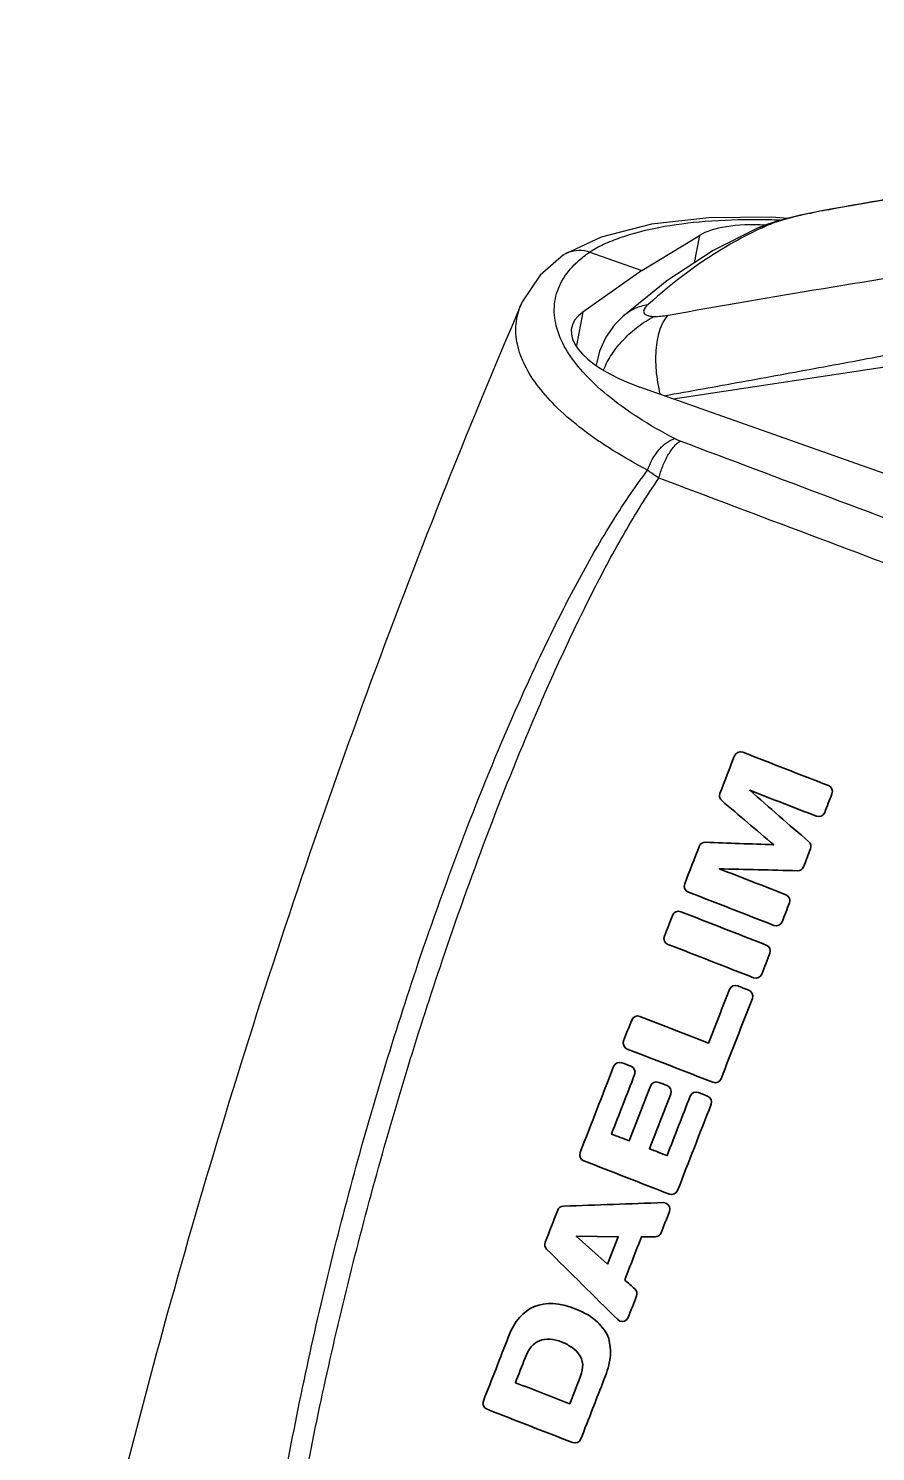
# Model space of a CAD drawing. Extents: x -7342 to 109, y -2713 to 214.
# Drawn here: x -5435.91 to -5411.62, y -2399 to -2358.16 of the extents above; entities that cross this region are included whole.
import ezdxf

# ---------------------------------------------------------------- set-up
doc = ezdxf.new("R2010")
doc.units = 0
doc.header["$LTSCALE"] = 7
doc.layers.get('0').update_dxf_attribs({"color": 2, "linetype": 'CONTINUOUS'})
doc.layers.add('EB0', color=7, linetype='CONTINUOUS', lineweight=35)

msp = doc.modelspace()

# ---------------------------------------------------------------- linework, layer by layer
at = {"color": 7, "linetype": 'Continuous'}
for p, q in [((-5417.42196, -2368.78898), (-5381.9896, -2363.4021)), ((-5413.15853, -2363.38998), (-5413.48185, -2363.45591)), ((-5412.90697, -2363.34286), (-5413.15853, -2363.38998)), ((-5412.26542, -2363.23372), (-5412.97393, -2363.36033)), ((-5412.97393, -2363.36033), (-5412.90719, -2363.3429)), ((-5412.90719, -2363.3429), (-5412.90697, -2363.34286)), ((-5412.2638, -2363.23496), (-5412.90622, -2363.34838)), ((-5414.79665, -2363.8076), (-5414.98409, -2363.88143)), ((-5414.64682, -2363.77957), (-5414.9831, -2363.88101)), ((-5414.50278, -2363.7107), (-5414.79665, -2363.8076)), ((-5413.48187, -2363.45592), (-5413.45884, -2363.45556)), ((-5419.48963, -2364.146), (-5420.53409, -2364.63743)), ((-5418.32558, -2365.10316), (-5416.67215, -2364.09813)), ((-5416.67215, -2364.09813), (-5416.82363, -2364.88699)), ((-5414.9831, -2363.88101), (-5414.98409, -2363.88143)), ((-5420.56475, -2364.65763), (-5420.53409, -2364.63743)), ((-5419.81752, -2364.57402), (-5418.32558, -2365.10316)), ((-5418.32558, -2365.10316), (-5420.01566, -2366.299)), ((-5417.60947, -2365.40118), (-5418.87349, -2366.4301)), ((-5421.79084, -2366.08757), (-5421.79001, -2366.08563)), ((-5420.01566, -2366.299), (-5420.19959, -2367.25684)), ((-5418.87349, -2366.4301), (-5418.87444, -2366.43095)), ((-5404.31631, -2373.4371), (-5418.38056, -2368.44899))]:
    msp.add_line(p, q, dxfattribs=at)
for points in [[(-5376.49849, -2358.15775), (-5388.67522, -2359.57742), (-5400.92611, -2361.33292), (-5412.90719, -2363.3429)], [(-5414.13252, -2363.60825), (-5414.59435, -2363.57478), (-5416.39702, -2363.5922), (-5418.04929, -2363.77754), (-5419.48963, -2364.146)], [(-5413.48187, -2363.45592), (-5413.77162, -2363.52012), (-5414.15607, -2363.614), (-5414.50278, -2363.7107)], [(-5414.9831, -2363.88101), (-5416.27603, -2364.52868), (-5417.60947, -2365.40118)], [(-5420.56475, -2364.65763), (-5421.23829, -2365.24016), (-5421.75236, -2366.00148), (-5421.79085, -2366.0876)], [(-5418.87444, -2366.43095), (-5419.10454, -2366.66433), (-5419.3599, -2367.02125), (-5419.54125, -2367.42088), (-5419.63226, -2367.82254)]]:
    msp.add_lwpolyline(points, dxfattribs=at)
for centre, radius, start, end in [((-5409.96467, -2379.92718), 16.83816, 101.727288, 101.976751), ((-5410.17822, -2378.86471), 15.75446, 100.464041, 101.752227), ((-5410.57619, -2376.72486), 13.57791, 100.171244, 100.452567), ((-5415.14331, -2384.94536), 21.29797, 87.892593, 89.591964), ((-5410.67503, -2373.07802), 10.1112, 113.129496, 115.09269), ((-5410.06198, -2379.45746), 16.35845, 102.259906, 102.535144), ((-5409.96795, -2379.88987), 16.80098, 101.992203, 102.260126), ((-5420.13438, -2365.27812), 0.75514, 112.685821, 121.959011)]:
    msp.add_arc(centre, radius, start, end, dxfattribs=at)
for centre, major_axis, ratio, start_param, end_param in [((-5413.55858, -2365.20272), (3.42354, -0.72388), 0.35403294, 2.00811546, 2.78143167), ((-5416.90142, -2367.40315), (3.43742, -0.65487), 0.39937224, 2.77430139, 4.34486919)]:
    msp.add_ellipse(centre, major_axis=major_axis, ratio=ratio, start_param=start_param, end_param=end_param, dxfattribs=at)
for points, knots in [([(-5417.56904, -2366.38507), (-5416.08526, -2366.1187), (-5413.12267, -2365.60759), (-5407.20387, -2364.67788), (-5399.79801, -2363.66069), (-5390.86126, -2362.61195), (-5384.88115, -2361.98532), (-5381.87492, -2361.6788)], [0, 0, 0, 0, 1712.25758495, 3414.56544917, 6804.98497262, 10202.18564984, 13634.46111052, 13634.46111052, 13634.46111052, 13634.46111052]), ([(-5401.75729, -2361.46883), (-5402.63923, -2361.60795), (-5406.14622, -2362.17041), (-5409.6476, -2362.76777), (-5412.26542, -2363.23372)], [0, 0, 0, 0, 1603.73764306, 6379.78813768, 6379.78813768, 6379.78813768, 6379.78813768]), ([(-5417.68086, -2368.69722), (-5416.94099, -2368.56424), (-5415.4614, -2368.29854), (-5413.24376, -2367.89168), (-5411.02757, -2367.47913), (-5408.07317, -2366.9274), (-5404.3794, -2366.23812), (-5398.45883, -2365.16417), (-5392.51633, -2364.17388), (-5386.54076, -2363.34538), (-5383.53908, -2362.99852), (-5382.03468, -2362.84447)], [0, 0, 0, 0, 1465.82420629, 2931.28556107, 4396.44428281, 5861.5026835, 8791.82618876, 11723.38961908, 17594.79890546, 20537.30140592, 23486.14252973, 23486.14252973, 23486.14252973, 23486.14252973]), ([(-5414.99164, -2363.64793), (-5415.49593, -2363.64452), (-5416.44968, -2363.67323), (-5417.7786, -2363.83914), (-5418.75335, -2364.08277), (-5419.40673, -2364.34489), (-5419.68929, -2364.49396), (-5419.81752, -2364.57402)], [0, 0, 0, 0, 4118.28675976, 7780.27733464, 10920.75627737, 12287.4882119, 13521.96020667, 13521.96020667, 13521.96020667, 13521.96020667]), ([(-5413.61239, -2363.48894), (-5413.71987, -2363.51283), (-5413.92506, -2363.56064), (-5414.2108, -2363.63471), (-5414.44894, -2363.7054), (-5414.58854, -2363.75468), (-5414.64682, -2363.77957)], [0, 0, 0, 0, 3453.78898085, 6608.53497865, 9257.72946458, 11245.69604833, 11245.69604833, 11245.69604833, 11245.69604833]), ([(-5414.96303, -2363.92109), (-5415.23669, -2364.04918), (-5416.37781, -2364.64544), (-5417.41575, -2365.42774), (-5418.14858, -2366.08461)], [0, 0, 0, 0, 1487.20120071, 6331.14104019, 6331.14104019, 6331.14104019, 6331.14104019]), ([(-5420.42562, -2364.5814), (-5420.33248, -2364.54247), (-5420.1241, -2364.5013), (-5419.91622, -2364.53903), (-5419.81676, -2364.57429)], [0, 0, 0, 0, 3084.69995187, 6309.48943586, 6309.48943586, 6309.48943586, 6309.48943586]), ([(-5420.26256, -2364.94481), (-5420.23011, -2364.91183), (-5420.09095, -2364.77766), (-5419.93848, -2364.65753), (-5419.81752, -2364.57402)], [0, 0, 0, 0, 1510.95628155, 6311.04147608, 6311.04147608, 6311.04147608, 6311.04147608]), ([(-5417.38492, -2369.92772), (-5417.74493, -2369.73994), (-5418.41407, -2369.3559), (-5419.30109, -2368.71949), (-5420.00404, -2368.0634), (-5420.50902, -2367.3984), (-5420.80359, -2366.73135), (-5420.86674, -2366.07042), (-5420.6805, -2365.44743), (-5420.41764, -2365.10243), (-5420.26256, -2364.94481)], [0, 0, 0, 0, 3809.93759716, 7227.38895906, 10222.61835423, 12800.2248365, 15012.38179973, 16980.6446851, 18896.93965551, 20971.7280961, 20971.7280961, 20971.7280961, 20971.7280961]), ([(-5421.79002, -2366.08564), (-5424.93093, -2373.43122), (-5430.45056, -2388.48354), (-5434.36552, -2404.03048), (-5435.91297, -2411.89005)], [0, 0, 0, 0, 3137.91670851, 6284.28983644, 6284.28983644, 6284.28983644, 6284.28983644]), ([(-5418.1561, -2370.83237), (-5418.4949, -2370.65596), (-5419.13204, -2370.29564), (-5419.99632, -2369.70624), (-5420.71661, -2369.09889), (-5421.28218, -2368.48208), (-5421.68455, -2367.86283), (-5421.91506, -2367.24649), (-5421.96176, -2366.64148), (-5421.86512, -2366.26184), (-5421.79084, -2366.08758)], [0, 0, 0, 0, 3703.51850633, 7088.90742611, 10129.27230746, 12819.10697348, 15174.82611472, 17247.71488625, 19133.50121317, 20970.19222042, 20970.19222042, 20970.19222042, 20970.19222042]), ([(-5418.14858, -2366.08461), (-5418.2833, -2366.10804), (-5418.54507, -2366.18934), (-5418.77395, -2366.34101), (-5418.87348, -2366.43011)], [0, 0, 0, 0, 3199.67918437, 6325.5929961, 6325.5929961, 6325.5929961, 6325.5929961]), ([(-5418.14858, -2366.08461), (-5418.17191, -2366.10552), (-5418.212, -2366.14551), (-5418.25571, -2366.20827), (-5418.27568, -2366.26826), (-5418.26471, -2366.32495), (-5418.22216, -2366.36828), (-5418.15664, -2366.39789), (-5418.06878, -2366.41678), (-5418.0025, -2366.42144), (-5417.96594, -2366.42237)], [0, 0, 0, 0, 3281.5890037, 5903.52713476, 7962.273821, 9727.48320441, 11640.81256266, 14068.15027055, 17177.41520542, 21008.5651687, 21008.5651687, 21008.5651687, 21008.5651687]), ([(-5419.41902, -2367.95556), (-5419.3572, -2367.79935), (-5419.18863, -2367.48921), (-5418.84946, -2367.06961), (-5418.43921, -2366.70112), (-5418.12737, -2366.50221), (-5417.96594, -2366.42237)], [0, 0, 0, 0, 2627.37989048, 5473.76365456, 8402.14444902, 11218.71899189, 11218.71899189, 11218.71899189, 11218.71899189]), ([(-5417.96594, -2366.42237), (-5417.90474, -2366.42375), (-5417.77152, -2366.41685), (-5417.63973, -2366.39776), (-5417.56904, -2366.38507)], [0, 0, 0, 0, 2913.4490324, 6331.7174066, 6331.7174066, 6331.7174066, 6331.7174066]), ([(-5417.56904, -2366.38507), (-5417.61667, -2366.43391), (-5417.70398, -2366.5542), (-5417.80201, -2366.77033), (-5417.87423, -2367.02838), (-5417.93541, -2367.43224), (-5417.93256, -2367.98564), (-5417.85737, -2368.43256), (-5417.80038, -2368.65719)], [0, 0, 0, 0, 1398.9015239, 3013.51579033, 4845.49945235, 6875.94963984, 11373.59230243, 16125.79669816, 16125.79669816, 16125.79669816, 16125.79669816]), ([(-5418.1561, -2370.83237), (-5418.0863, -2370.62218), (-5417.92523, -2370.33085), (-5417.63184, -2370.04575), (-5417.46621, -2369.95277), (-5417.38492, -2369.92772)], [0, 0, 0, 0, 4720.79546599, 6867.68953301, 8680.95098673, 8680.95098673, 8680.95098673, 8680.95098673]), ([(-5417.22681, -2369.99787), (-5417.24084, -2369.99258), (-5417.29453, -2369.97152), (-5417.34708, -2369.94746), (-5417.38492, -2369.92772)], [0, 0, 0, 0, 1651.15283232, 6349.39153022, 6349.39153022, 6349.39153022, 6349.39153022]), ([(-5417.83296, -2371.06107), (-5417.80442, -2370.94628), (-5417.73139, -2370.72237), (-5417.58698, -2370.41672), (-5417.42298, -2370.16907), (-5417.29326, -2370.03887), (-5417.22681, -2369.99787)], [0, 0, 0, 0, 3209.38350081, 6369.91485091, 9139.18802043, 11257.68803675, 11257.68803675, 11257.68803675, 11257.68803675]), ([(-5405.69739, -2374.33699), (-5406.65897, -2373.97605), (-5410.50306, -2372.5322), (-5414.34589, -2371.08499), (-5417.22681, -2369.99787)], [0, 0, 0, 0, 1600.05581437, 6397.00229516, 6397.00229516, 6397.00229516, 6397.00229516]), ([(-5424.66788, -2384.78642), (-5424.24943, -2383.5528), (-5423.3682, -2381.10849), (-5422.13571, -2378.10878), (-5421.05368, -2375.76661), (-5420.18532, -2374.05179), (-5419.24089, -2372.39269), (-5418.53865, -2371.3342), (-5418.1561, -2370.83237)], [0, 0, 0, 0, 4079.77786637, 8135.27922413, 10152.07869103, 12158.96960323, 14153.12028012, 16129.34446325, 16129.34446325, 16129.34446325, 16129.34446325]), ([(-5423.97271, -2384.69299), (-5423.56731, -2383.50012), (-5422.71773, -2381.13319), (-5421.54369, -2378.22092), (-5420.52272, -2375.937), (-5419.70863, -2374.25671), (-5418.83068, -2372.61992), (-5418.1839, -2371.56618), (-5417.83296, -2371.06107)], [0, 0, 0, 0, 4070.39738934, 8122.925428, 10141.15560845, 12152.15272966, 14153.6617092, 16140.79719909, 16140.79719909, 16140.79719909, 16140.79719909]), ([(-5417.83296, -2371.06107), (-5417.8619, -2371.04288), (-5417.97282, -2370.9712), (-5418.07997, -2370.89361), (-5418.1564, -2370.83244)], [0, 0, 0, 0, 1643.20428983, 6349.24368464, 6349.24368464, 6349.24368464, 6349.24368464]), ([(-5406.30027, -2375.40142), (-5407.26212, -2375.04038), (-5411.1073, -2373.59611), (-5414.95122, -2372.14849), (-5417.83296, -2371.06107)], [0, 0, 0, 0, 1600.21151806, 6397.62488859, 6397.62488859, 6397.62488859, 6397.62488859]), ([(-5418.53516, -2405.91582), (-5418.8829, -2406.93423), (-5419.6177, -2408.95079), (-5420.8676, -2411.90354), (-5422.06887, -2414.2742), (-5423.03922, -2415.8457), (-5423.64222, -2416.69974), (-5424.12323, -2417.31154), (-5424.64089, -2417.88626), (-5425.20496, -2418.40703), (-5425.72857, -2418.77298), (-5426.18677, -2418.98976), (-5426.55182, -2419.09978), (-5426.93633, -2419.13618), (-5427.32648, -2419.07511), (-5427.69599, -2418.90911), (-5428.02278, -2418.65434), (-5428.3002, -2418.33752), (-5428.61155, -2417.86286), (-5428.90786, -2417.21271), (-5429.16493, -2416.39783), (-5429.3535, -2415.56599), (-5429.49123, -2414.72691), (-5429.62204, -2413.60564), (-5429.70717, -2412.20167), (-5429.72095, -2410.52009), (-5429.66668, -2408.84593), (-5429.55745, -2407.18018), (-5429.402, -2405.52311), (-5429.14161, -2403.32806), (-5428.72782, -2400.60518), (-5428.11323, -2397.36886), (-5427.39518, -2394.16737), (-5426.58217, -2391.00152), (-5425.67863, -2387.87312), (-5425.01518, -2385.8103), (-5424.66788, -2384.78642)], [0, 0, 0, 0, 5326.36915081, 10618.37970159, 15863.09304279, 18461.21293598, 19752.02284187, 21035.80459033, 22311.11210279, 23576.19405798, 24829.73182361, 25453.89651075, 26078.36690545, 26707.69970556, 27349.35026541, 28010.18236638, 28690.34329699, 29384.38506168, 30085.40156051, 31493.75469786, 32903.15139697, 34309.41608509, 35711.66313744, 37109.91945505, 39895.22860112, 42668.18005342, 45430.62300132, 48183.96208289, 50929.25295461, 53667.29141336, 59123.64103894, 64556.76307152, 69968.63943228, 75360.30912917, 80732.02997302, 86083.27925753, 86083.27925753, 86083.27925753, 86083.27925753]), ([(-5419.15914, -2405.67263), (-5419.49002, -2406.68649), (-5420.01365, -2408.19622), (-5420.77982, -2410.17986), (-5421.3911, -2411.64413), (-5422.04609, -2413.08188), (-5422.75397, -2414.48509), (-5423.5291, -2415.83965), (-5424.25331, -2416.9116), (-5424.905, -2417.70286), (-5425.43945, -2418.24309), (-5425.94269, -2418.62644), (-5426.39193, -2418.84935), (-5426.75592, -2418.95311), (-5427.14303, -2418.96083), (-5427.52382, -2418.83934), (-5427.8568, -2418.59959), (-5428.2224, -2418.17627), (-5428.54752, -2417.54506), (-5428.81224, -2416.74155), (-5428.99724, -2415.91713), (-5429.12654, -2415.08565), (-5429.21446, -2414.2517), (-5429.28838, -2413.14107), (-5429.31588, -2411.75453), (-5429.27447, -2410.09651), (-5429.17501, -2408.44697), (-5429.02812, -2406.8061), (-5428.84092, -2405.17375), (-5428.54461, -2403.01075), (-5428.09581, -2400.32664), (-5427.45111, -2397.13455), (-5426.71252, -2393.9741), (-5425.88722, -2390.84571), (-5424.97895, -2387.75066), (-5424.3176, -2385.70781), (-5423.97271, -2384.69299)], [0, 0, 0, 0, 5332.73021731, 7987.16737879, 10632.05169627, 13265.69815367, 15885.61722017, 18487.88672505, 21065.67590384, 22342.52990057, 23608.25478265, 24860.30655614, 25483.1302339, 26106.6222686, 26738.37441888, 27390.40868969, 28068.00531696, 28763.51411001, 30170.58679541, 31581.41402636, 32988.24260921, 34390.03709049, 35787.10881221, 37179.98000384, 39954.77318322, 42717.84710749, 45471.26103507, 48216.46542734, 50954.51193208, 53686.1811557, 59132.40567563, 64558.75087478, 69967.23046784, 75359.02627681, 80734.67102604, 86094.07863867, 86094.07863867, 86094.07863867, 86094.07863867])]:
    msp.add_open_spline(points, degree=3, knots=knots, dxfattribs=at)
at = {"layer": 'EB0', "color": 7, "linetype": 'Continuous', "lineweight": 35}
for points, knots in [([(-5415.66535, -2379.03357), (-5415.80518, -2379.39314), (-5415.9444, -2379.75112), (-5416.08427, -2380.11078), (-5416.08427, -2380.11078), (-5416.11279, -2380.18413), (-5416.09204, -2380.26623), (-5416.03172, -2380.31641), (-5416.03172, -2380.31641), (-5415.53524, -2380.73931), (-5415.03802, -2381.1625), (-5414.54025, -2381.58483), (-5414.54025, -2381.58483), (-5415.19293, -2381.56084), (-5415.84543, -2381.53692), (-5416.49718, -2381.51329), (-5416.49718, -2381.51329), (-5416.5758, -2381.51018), (-5416.6466, -2381.55678), (-5416.67513, -2381.63013), (-5416.67513, -2381.63013), (-5416.81471, -2381.98905), (-5416.95428, -2382.34796), (-5417.09412, -2382.70753), (-5417.09412, -2382.70753), (-5417.13069, -2382.80157), (-5417.08279, -2382.90657), (-5416.98884, -2382.94311), (-5416.98884, -2382.94311), (-5416.17054, -2383.26133), (-5415.35299, -2383.57927), (-5414.53469, -2383.8975), (-5414.53469, -2383.8975), (-5414.44065, -2383.93407), (-5414.33486, -2383.88884), (-5414.29829, -2383.7948), (-5414.29829, -2383.7948), (-5414.22805, -2383.61417), (-5414.15809, -2383.4343), (-5414.08811, -2383.25433), (-5414.08811, -2383.25433), (-5414.05128, -2383.15964), (-5414.09835, -2383.05388), (-5414.19239, -2383.01731), (-5414.19239, -2383.01731), (-5414.82988, -2382.7694), (-5415.46728, -2382.52152), (-5416.10459, -2382.27368), (-5416.10459, -2382.27368), (-5415.35621, -2382.29219), (-5414.60798, -2382.31053), (-5413.85917, -2382.32931), (-5413.85917, -2382.32931), (-5413.78076, -2382.33212), (-5413.7112, -2382.28514), (-5413.68333, -2382.21346), (-5413.68333, -2382.21346), (-5413.61696, -2382.04281), (-5413.55085, -2381.87282), (-5413.48478, -2381.70291), (-5413.48478, -2381.70291), (-5413.45651, -2381.63022), (-5413.47634, -2381.54933), (-5413.53579, -2381.49777), (-5413.53579, -2381.49777), (-5414.10081, -2381.00637), (-5414.66455, -2380.51364), (-5415.22884, -2380.02177), (-5415.22884, -2380.02177), (-5414.59154, -2380.26961), (-5413.95414, -2380.51749), (-5413.31665, -2380.7654), (-5413.31665, -2380.7654), (-5413.22261, -2380.80197), (-5413.11646, -2380.75581), (-5413.07924, -2380.66009), (-5413.07924, -2380.66009), (-5413.00936, -2380.4804), (-5412.9394, -2380.30053), (-5412.86952, -2380.12083), (-5412.86952, -2380.12083), (-5412.83288, -2380.02661), (-5412.87966, -2379.92011), (-5412.9737, -2379.88354), (-5412.9737, -2379.88354), (-5413.792, -2379.56531), (-5414.60956, -2379.24738), (-5415.42786, -2378.92915), (-5415.42786, -2378.92915), (-5415.5218, -2378.89261), (-5415.62871, -2378.93934), (-5415.66535, -2379.03357)], [0, 0, 0, 0, 2526.08682609, 2526.08682609, 2526.08682609, 2526.0868261, 5052.17365218, 5052.17365218, 5052.17365218, 5052.17365219, 7578.26047827, 7578.26047827, 7578.26047827, 7578.26047828, 10104.34730435, 10104.34730435, 10104.34730435, 10104.34730436, 12630.43413044, 12630.43413044, 12630.43413044, 12630.43413045, 15156.52095653, 15156.52095653, 15156.52095653, 15156.52095654, 17682.60778262, 17682.60778262, 17682.60778262, 17682.60778263, 20208.69460871, 20208.69460871, 20208.69460871, 20208.69460872, 22734.7814348, 22734.7814348, 22734.7814348, 22734.78143481, 25260.86826088, 25260.86826088, 25260.86826088, 25260.86826089, 27786.95508697, 27786.95508697, 27786.95508697, 27786.95508698, 30313.04191306, 30313.04191306, 30313.04191306, 30313.04191307, 32839.12873915, 32839.12873915, 32839.12873915, 32839.12873916, 35365.21556524, 35365.21556524, 35365.21556524, 35365.21556525, 37891.30239133, 37891.30239133, 37891.30239133, 37891.30239134, 40417.38921741, 40417.38921741, 40417.38921741, 40417.38921742, 42943.4760435, 42943.4760435, 42943.4760435, 42943.47604351, 45469.56286959, 45469.56286959, 45469.56286959, 45469.5628696, 47995.64969568, 47995.64969568, 47995.64969568, 47995.64969569, 50521.73652177, 50521.73652177, 50521.73652177, 50521.73652178, 53047.82334786, 53047.82334786, 53047.82334786, 53047.82334787, 55573.91017394, 55573.91017394, 55573.91017394, 55573.91017395, 58099.99700003, 58099.99700003, 58099.99700003, 58099.99700003]), ([(-5417.44601, -2383.61241), (-5417.52329, -2383.81112), (-5417.60027, -2384.00908), (-5417.67726, -2384.20703), (-5417.67726, -2384.20703), (-5417.71419, -2384.302), (-5417.66661, -2384.40784), (-5417.57267, -2384.44438), (-5417.57267, -2384.44438), (-5416.75437, -2384.76261), (-5415.93681, -2385.08054), (-5415.11851, -2385.39877), (-5415.11851, -2385.39877), (-5415.02447, -2385.43534), (-5414.91836, -2385.38927), (-5414.88143, -2385.2943), (-5414.88143, -2385.2943), (-5414.80444, -2385.09634), (-5414.72746, -2384.89838), (-5414.65019, -2384.69968), (-5414.65019, -2384.69968), (-5414.61325, -2384.60471), (-5414.66007, -2384.49831), (-5414.75411, -2384.46173), (-5414.75411, -2384.46173), (-5415.57241, -2384.14351), (-5416.38997, -2383.82557), (-5417.20827, -2383.50734), (-5417.20827, -2383.50734), (-5417.30221, -2383.47081), (-5417.40908, -2383.51744), (-5417.44601, -2383.61241)], [0, 0, 0, 0, 2660.16130311, 2660.16130311, 2660.16130311, 2660.16130312, 5320.32260621, 5320.32260621, 5320.32260621, 5320.32260622, 7980.48390932, 7980.48390932, 7980.48390932, 7980.48390933, 10640.64521243, 10640.64521243, 10640.64521243, 10640.64521244, 13300.80651553, 13300.80651553, 13300.80651553, 13300.80651554, 15960.96781864, 15960.96781864, 15960.96781864, 15960.96781865, 18621.12912174, 18621.12912174, 18621.12912174, 18621.12912175, 21281.29042485, 21281.29042485, 21281.29042485, 21281.29042485]), ([(-5415.80969, -2385.73781), (-5416.00889, -2386.25004), (-5416.20809, -2386.76227), (-5416.40759, -2387.27524), (-5416.40759, -2387.27524), (-5417.0639, -2387.02001), (-5417.71948, -2386.76506), (-5418.37589, -2386.50979), (-5418.37589, -2386.50979), (-5418.46983, -2386.47326), (-5418.57616, -2386.5185), (-5418.61338, -2386.61421), (-5418.61338, -2386.61421), (-5418.69033, -2386.81208), (-5418.76796, -2387.01171), (-5418.84524, -2387.21042), (-5418.84524, -2387.21042), (-5418.88152, -2387.30371), (-5418.83427, -2387.41039), (-5418.74033, -2387.44692), (-5418.74033, -2387.44692), (-5417.92203, -2387.76515), (-5417.10447, -2388.08309), (-5416.28617, -2388.40132), (-5416.28617, -2388.40132), (-5416.19213, -2388.43789), (-5416.08569, -2388.39098), (-5416.04941, -2388.29768), (-5416.04941, -2388.29768), (-5415.75079, -2387.52981), (-5415.45217, -2386.76193), (-5415.15319, -2385.99312), (-5415.15319, -2385.99312), (-5415.11662, -2385.89908), (-5415.16369, -2385.79333), (-5415.25773, -2385.75675), (-5415.25773, -2385.75675), (-5415.36286, -2385.71587), (-5415.46846, -2385.67481), (-5415.57293, -2385.63418), (-5415.57293, -2385.63418), (-5415.66688, -2385.59764), (-5415.77312, -2385.64377), (-5415.80969, -2385.73781)], [0, 0, 0, 0, 2596.74280015, 2596.74280015, 2596.74280015, 2596.74280016, 5193.4856003, 5193.4856003, 5193.4856003, 5193.48560031, 7790.22840045, 7790.22840045, 7790.22840045, 7790.22840046, 10386.9712006, 10386.9712006, 10386.9712006, 10386.97120061, 12983.71400076, 12983.71400076, 12983.71400076, 12983.71400077, 15580.45680091, 15580.45680091, 15580.45680091, 15580.45680092, 18177.19960106, 18177.19960106, 18177.19960106, 18177.19960107, 20773.94240121, 20773.94240121, 20773.94240121, 20773.94240122, 23370.68520136, 23370.68520136, 23370.68520136, 23370.68520137, 25967.42800151, 25967.42800151, 25967.42800151, 25967.42800152, 28564.17080166, 28564.17080166, 28564.17080166, 28564.17080166]), ([(-5419.13146, -2387.94642), (-5419.45197, -2388.77059), (-5419.77245, -2389.59467), (-5420.09296, -2390.41884), (-5420.09296, -2390.41884), (-5420.12953, -2390.51288), (-5420.08199, -2390.61882), (-5419.98805, -2390.65535), (-5419.98805, -2390.65535), (-5419.16975, -2390.97358), (-5418.35219, -2391.29152), (-5417.53389, -2391.60974), (-5417.53389, -2391.60974), (-5417.43985, -2391.64632), (-5417.3337, -2391.60015), (-5417.29713, -2391.50611), (-5417.29713, -2391.50611), (-5416.97662, -2390.68194), (-5416.65615, -2389.85786), (-5416.33563, -2389.03369), (-5416.33563, -2389.03369), (-5416.29881, -2388.939), (-5416.34559, -2388.8325), (-5416.43963, -2388.79593), (-5416.43963, -2388.79593), (-5416.52621, -2388.76226), (-5416.61289, -2388.72855), (-5416.69873, -2388.69517), (-5416.69873, -2388.69517), (-5416.79277, -2388.6586), (-5416.8993, -2388.70547), (-5416.93613, -2388.80016), (-5416.93613, -2388.80016), (-5417.15722, -2389.36869), (-5417.3782, -2389.93693), (-5417.59929, -2390.50545), (-5417.59929, -2390.50545), (-5417.76855, -2390.43963), (-5417.93752, -2390.37392), (-5418.1063, -2390.30828), (-5418.1063, -2390.30828), (-5417.902, -2389.78377), (-5417.69819, -2389.25885), (-5417.49457, -2388.73525), (-5417.49457, -2388.73525), (-5417.45699, -2388.63945), (-5417.50387, -2388.53292), (-5417.59763, -2388.49646), (-5417.59763, -2388.49646), (-5417.67806, -2388.46518), (-5417.75756, -2388.43426), (-5417.83762, -2388.40313), (-5417.83762, -2388.40313), (-5417.93203, -2388.36641), (-5418.03903, -2388.4131), (-5418.07632, -2388.50901), (-5418.07632, -2388.50901), (-5418.27995, -2389.03261), (-5418.48404, -2389.55742), (-5418.68806, -2390.08204), (-5418.68806, -2390.08204), (-5418.85638, -2390.01659), (-5419.02563, -2389.95077), (-5419.19367, -2389.88542), (-5419.19367, -2389.88542), (-5418.97258, -2389.31689), (-5418.7516, -2388.74865), (-5418.53051, -2388.18013), (-5418.53051, -2388.18013), (-5418.49368, -2388.08544), (-5418.54149, -2387.97854), (-5418.6359, -2387.94182), (-5418.6359, -2387.94182), (-5418.72164, -2387.90848), (-5418.80758, -2387.87506), (-5418.89379, -2387.84154), (-5418.89379, -2387.84154), (-5418.98773, -2387.805), (-5419.09464, -2387.85173), (-5419.13146, -2387.94642)], [0, 0, 0, 0, 2547.22869367, 2547.22869367, 2547.22869367, 2547.22869368, 5094.45738735, 5094.45738735, 5094.45738735, 5094.45738736, 7641.68608102, 7641.68608102, 7641.68608102, 7641.68608103, 10188.9147747, 10188.9147747, 10188.9147747, 10188.91477471, 12736.14346837, 12736.14346837, 12736.14346837, 12736.14346838, 15283.37216205, 15283.37216205, 15283.37216205, 15283.37216206, 17830.60085572, 17830.60085572, 17830.60085572, 17830.60085573, 20377.82954939, 20377.82954939, 20377.82954939, 20377.8295494, 22925.05824307, 22925.05824307, 22925.05824307, 22925.05824308, 25472.28693674, 25472.28693674, 25472.28693674, 25472.28693675, 28019.51563042, 28019.51563042, 28019.51563042, 28019.51563043, 30566.74432409, 30566.74432409, 30566.74432409, 30566.7443241, 33113.97301777, 33113.97301777, 33113.97301777, 33113.97301778, 35661.20171144, 35661.20171144, 35661.20171144, 35661.20171145, 38208.43040512, 38208.43040512, 38208.43040512, 38208.43040513, 40755.65909879, 40755.65909879, 40755.65909879, 40755.6590988, 43302.88779246, 43302.88779246, 43302.88779246, 43302.88779247, 45850.11648614, 45850.11648614, 45850.11648614, 45850.11648615, 48397.34517981, 48397.34517981, 48397.34517981, 48397.34517982, 50944.57387349, 50944.57387349, 50944.57387349, 50944.57387349]), ([(-5420.57088, -2391.9554), (-5420.64469, -2391.95814), (-5420.70952, -2392.00428), (-5420.73583, -2392.07194), (-5420.73583, -2392.07194), (-5420.85508, -2392.37857), (-5420.97447, -2392.68557), (-5421.09342, -2392.99146), (-5421.09342, -2392.99146), (-5421.11973, -2393.05912), (-5421.10354, -2393.13666), (-5421.052, -2393.189), (-5421.052, -2393.189), (-5420.37291, -2393.86436), (-5419.69377, -2394.53877), (-5419.0143, -2395.21234), (-5419.0143, -2395.21234), (-5418.94257, -2395.28283), (-5418.82713, -2395.28394), (-5418.75514, -2395.2114), (-5418.75514, -2395.2114), (-5418.73721, -2395.19456), (-5418.72267, -2395.17178), (-5418.71437, -2395.15044), (-5418.71437, -2395.15044), (-5418.63416, -2394.94418), (-5418.55457, -2394.73951), (-5418.47472, -2394.53419), (-5418.47472, -2394.53419), (-5418.44743, -2394.46401), (-5418.46668, -2394.38163), (-5418.52381, -2394.33099), (-5418.52381, -2394.33099), (-5418.62006, -2394.24409), (-5418.71667, -2394.15813), (-5418.8133, -2394.07195), (-5418.8133, -2394.07195), (-5418.65296, -2393.65963), (-5418.49254, -2393.24712), (-5418.33183, -2392.83387), (-5418.33183, -2392.83387), (-5418.20239, -2392.83571), (-5418.07276, -2392.83676), (-5417.94346, -2392.83866), (-5417.94346, -2392.83866), (-5417.86676, -2392.83898), (-5417.79756, -2392.79293), (-5417.76994, -2392.72191), (-5417.76994, -2392.72191), (-5417.68973, -2392.51566), (-5417.61018, -2392.31108), (-5417.53029, -2392.10567), (-5417.53029, -2392.10567), (-5417.4934, -2392.01079), (-5417.54021, -2391.90439), (-5417.63425, -2391.86782), (-5417.63425, -2391.86782), (-5417.65886, -2391.85825), (-5417.68287, -2391.8546), (-5417.70773, -2391.85534), (-5417.70773, -2391.85534), (-5418.66261, -2391.88861), (-5419.61681, -2391.92203), (-5420.57088, -2391.9554)], [0, 0, 0, 0, 2574.45355856, 2574.45355856, 2574.45355856, 2574.45355857, 5148.90711712, 5148.90711712, 5148.90711712, 5148.90711713, 7723.36067568, 7723.36067568, 7723.36067568, 7723.36067569, 10297.81423424, 10297.81423424, 10297.81423424, 10297.81423425, 12872.2677928, 12872.2677928, 12872.2677928, 12872.26779281, 15446.72135136, 15446.72135136, 15446.72135136, 15446.72135137, 18021.17490992, 18021.17490992, 18021.17490992, 18021.17490993, 20595.62846848, 20595.62846848, 20595.62846848, 20595.62846849, 23170.08202704, 23170.08202704, 23170.08202704, 23170.08202705, 25744.5355856, 25744.5355856, 25744.5355856, 25744.53558561, 28318.98914416, 28318.98914416, 28318.98914416, 28318.98914417, 30893.44270273, 30893.44270273, 30893.44270273, 30893.44270274, 33467.89626129, 33467.89626129, 33467.89626129, 33467.8962613, 36042.34981985, 36042.34981985, 36042.34981985, 36042.34981986, 38616.80337841, 38616.80337841, 38616.80337841, 38616.80337842, 41191.25693697, 41191.25693697, 41191.25693697, 41191.25693697]), ([(-5419.30771, -2393.62055), (-5419.30771, -2393.62055), (-5420.20534, -2392.81848), (-5420.20534, -2392.81848), (-5420.20534, -2392.81848), (-5420.20534, -2392.81848), (-5419.00134, -2392.83273), (-5419.00134, -2392.83273), (-5419.00134, -2392.83273), (-5419.00134, -2392.83273), (-5419.30771, -2393.62055), (-5419.30771, -2393.62055)], [0, 0, 0, 0, 2926.31024122, 2926.31024122, 2926.31024122, 2926.31024123, 5852.62048245, 5852.62048245, 5852.62048245, 5852.62048246, 8778.93072367, 8778.93072367, 8778.93072367, 8778.93072367]), ([(-5422.14437, -2395.6939), (-5422.38467, -2396.31182), (-5422.62523, -2396.93039), (-5422.86578, -2397.54896), (-5422.86578, -2397.54896), (-5422.90206, -2397.64225), (-5422.85518, -2397.74986), (-5422.76123, -2397.7864), (-5422.76123, -2397.7864), (-5421.94293, -2398.10463), (-5421.12538, -2398.42256), (-5420.30708, -2398.74079), (-5420.30708, -2398.74079), (-5420.21304, -2398.77736), (-5420.10661, -2398.72937), (-5420.07033, -2398.63608), (-5420.07033, -2398.63608), (-5419.84648, -2398.06047), (-5419.62318, -2397.48627), (-5419.39987, -2396.91206), (-5419.39987, -2396.91206), (-5419.31202, -2396.68614), (-5419.25742, -2396.49085), (-5419.229, -2396.30823), (-5419.229, -2396.30823), (-5419.2129, -2396.09797), (-5419.22996, -2395.91838), (-5419.27253, -2395.75193), (-5419.27253, -2395.75193), (-5419.33376, -2395.57608), (-5419.44689, -2395.42307), (-5419.60606, -2395.27641), (-5419.60606, -2395.27641), (-5419.74558, -2395.13578), (-5419.9559, -2395.01032), (-5420.21845, -2394.90822), (-5420.21845, -2394.90822), (-5420.68771, -2394.72573), (-5421.08795, -2394.70012), (-5421.4012, -2394.83656), (-5421.4012, -2394.83656), (-5421.73214, -2394.96827), (-5421.9759, -2395.2607), (-5422.14437, -2395.6939)], [0, 0, 0, 0, 2604.52519454, 2604.52519454, 2604.52519454, 2604.52519455, 5209.05038908, 5209.05038908, 5209.05038908, 5209.05038909, 7813.57558362, 7813.57558362, 7813.57558362, 7813.57558363, 10418.10077816, 10418.10077816, 10418.10077816, 10418.10077817, 13022.6259727, 13022.6259727, 13022.6259727, 13022.62597271, 15627.15116724, 15627.15116724, 15627.15116724, 15627.15116725, 18231.67636179, 18231.67636179, 18231.67636179, 18231.6763618, 20836.20155633, 20836.20155633, 20836.20155633, 20836.20155634, 23440.72675087, 23440.72675087, 23440.72675087, 23440.72675088, 26045.25194541, 26045.25194541, 26045.25194541, 26045.25194542, 28649.77713995, 28649.77713995, 28649.77713995, 28649.77713995]), ([(-5420.32394, -2396.01161), (-5420.23764, -2396.06781), (-5420.15727, -2396.14091), (-5420.12434, -2396.21927), (-5420.12434, -2396.21927), (-5420.06355, -2396.28562), (-5420.03661, -2396.38354), (-5420.01677, -2396.49834), (-5420.01677, -2396.49834), (-5420.01542, -2396.60744), (-5420.03341, -2396.7086), (-5420.08408, -2396.8389), (-5420.08408, -2396.8389), (-5420.18676, -2397.10293), (-5420.28846, -2397.36445), (-5420.39111, -2397.6284), (-5420.39111, -2397.6284), (-5420.91005, -2397.42659), (-5421.42871, -2397.22489), (-5421.94802, -2397.02293), (-5421.94802, -2397.02293), (-5421.85527, -2396.78443), (-5421.76285, -2396.54677), (-5421.67053, -2396.30939), (-5421.67053, -2396.30939), (-5421.47354, -2395.80284), (-5421.11603, -2395.65991), (-5420.6092, -2395.857), (-5420.6092, -2395.857), (-5420.49699, -2395.90064), (-5420.41053, -2395.95808), (-5420.32394, -2396.01161)], [0, 0, 0, 0, 2670.00176031, 2670.00176031, 2670.00176031, 2670.00176032, 5340.00352061, 5340.00352061, 5340.00352061, 5340.00352062, 8010.00528092, 8010.00528092, 8010.00528092, 8010.00528093, 10680.00704123, 10680.00704123, 10680.00704123, 10680.00704124, 13350.00880154, 13350.00880154, 13350.00880154, 13350.00880155, 16020.01056184, 16020.01056184, 16020.01056184, 16020.01056185, 18690.01232215, 18690.01232215, 18690.01232215, 18690.01232216, 21360.01408246, 21360.01408246, 21360.01408246, 21360.01408246])]:
    msp.add_open_spline(points, degree=3, knots=knots, dxfattribs=at)

doc.saveas('drawing.dxf')
